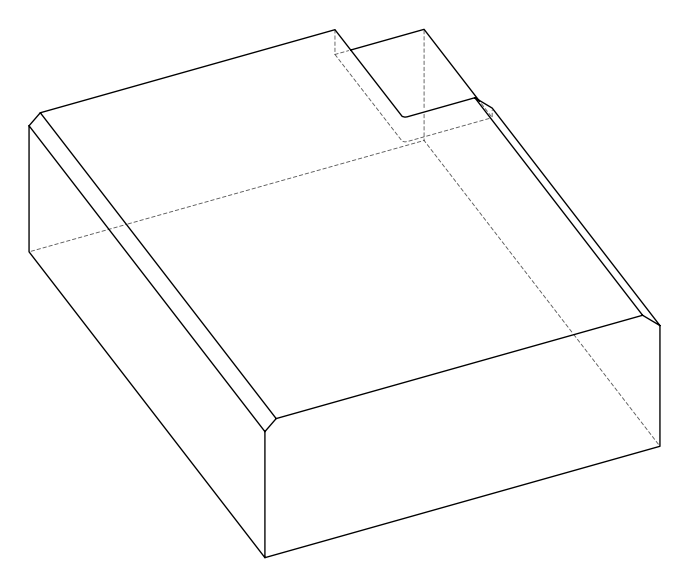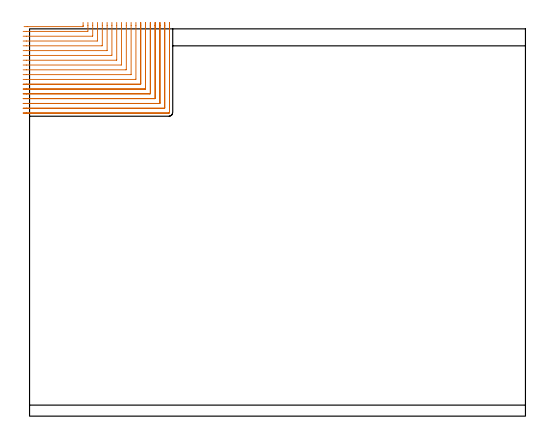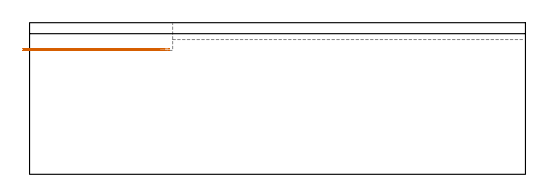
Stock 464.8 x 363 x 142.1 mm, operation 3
(PLAN: 3 operations, 1 tool changes, 136.9 min)
(1 AREA_MILL | FG_CHAMFER_SURFACE | UGT0205_001 | 15.1 min | 24648 mm3)
(2 AREA_MILL_1 | FG_CHAMFER_SURFACE_1 | UGT0205_001 | 16.15 min | 42719 mm3)
(3 MILL_CORNER_NOTCH_RECTANGULAR | CORNER_NOTCH_RECTANGULAR | NXT0201_008 | Follow Part, ap 1.5, ae 75% | 105.64 min | 283651 mm3)
(TOOL UGT0205_001 | Chamfer Mill 20 x 3 x 45 deg. | D20 FL50 Z2)
(TOOL NXT0201_008 | ENDMILL 6mm [2P460-0600-NA 1630] | D6 FL26 Z6)
(OP 3 MILL_CORNER_NOTCH_RECTANGULAR, part 2 of 2)
G0 Z152.1
X-6. Y311.1
Z117.639
G1 X-3.
X103.904 F500.
G3 X104.2 Y311.396 R0.3
G1 Y366.
Y369. F250.
G0 Z152.1
X-6. Y306.6
Z117.639
G1 X-3.
X108.403 F500.
G3 X108.7 Y306.897 R0.3
G1 Y366.
Y369. F250.
G0 Z152.1
X-6. Y302.1
Z117.639
G1 X-3.
X112.903 F500.
G3 X113.2 Y302.397 R0.3
G1 Y366.
Y369. F250.
G0 Z152.1
X-6. Y297.6
Z117.639
G1 X-3.
X117.403 F500.
G3 X117.7 Y297.897 R0.3
G1 Y366.
Y369. F250.
G0 Z152.1
X-6. Y293.1
Z117.639
G1 X-3.
X121.903 F500.
G3 X122.2 Y293.397 R0.3
G1 Y366.
Y369. F250.
G0 Z152.1
X-6. Y288.6
Z117.639
G1 X-3.
X126.403 F500.
G3 X126.7 Y288.897 R0.3
G1 Y366.
Y369. F250.
G0 Z152.1
X-6. Y284.1
Z117.639
G1 X-3.
X130.6 F500.
G3 X131.2 Y284.7 R0.6
G1 Y366.
Y369. F250.
G0 Z152.1
X-5.142 Y365.1
Z116.2
G1 X-2.142
X49.906 F500.
G3 X50.2 Y365.394 R0.3
G1 Y366.
Y369. F250.
G0 Z152.1
X-6. Y360.6
Z116.2
G1 X-3.
X54.406 F500.
G3 X54.7 Y360.894 R0.3
G1 Y366.
Y369. F250.
G0 Z152.1
X-6. Y356.1
Z116.2
G1 X-3.
X58.905 F500.
G3 X59.2 Y356.395 R0.3
G1 Y366.
Y369. F250.
G0 Z152.1
X-6. Y351.6
Z116.2
G1 X-3.
X63.405 F500.
G3 X63.7 Y351.895 R0.3
G1 Y366.
Y369. F250.
G0 Z152.1
X-6. Y347.1
Z116.2
G1 X-3.
X67.905 F500.
G3 X68.2 Y347.395 R0.3
G1 Y366.
Y369. F250.
G0 Z152.1
X-6. Y342.6
Z116.2
G1 X-3.
X72.405 F500.
G3 X72.7 Y342.895 R0.3
G1 Y366.
Y369. F250.
G0 Z152.1
X-6. Y338.1
Z116.2
G1 X-3.
X76.905 F500.
G3 X77.2 Y338.395 R0.3
G1 Y366.
Y369. F250.
G0 Z152.1
X-6. Y333.6
Z116.2
G1 X-3.
X81.404 F500.
G3 X81.7 Y333.896 R0.3
G1 Y366.
Y369. F250.
G0 Z152.1
X-6. Y329.1
Z116.2
G1 X-3.
X85.904 F500.
G3 X86.2 Y329.396 R0.3
G1 Y366.
Y369. F250.
G0 Z152.1
X-6. Y324.6
Z116.2
G1 X-3.
X90.404 F500.
G3 X90.7 Y324.896 R0.3
G1 Y366.
Y369. F250.
G0 Z152.1
X-6. Y320.1
Z116.2
G1 X-3.
X94.904 F500.
G3 X95.2 Y320.396 R0.3
G1 Y366.
Y369. F250.
G0 Z152.1
X-6. Y315.6
Z116.2
G1 X-3.
X99.404 F500.
G3 X99.7 Y315.896 R0.3
G1 Y366.
Y369. F250.
G0 Z152.1
X-6. Y311.1
Z116.2
G1 X-3.
X103.904 F500.
G3 X104.2 Y311.396 R0.3
G1 Y366.
Y369. F250.
G0 Z152.1
X-6. Y306.6
Z116.2
G1 X-3.
X108.403 F500.
G3 X108.7 Y306.897 R0.3
G1 Y366.
Y369. F250.
G0 Z152.1
X-6. Y302.1
Z116.2
G1 X-3.
X112.903 F500.
G3 X113.2 Y302.397 R0.3
G1 Y366.
Y369. F250.
G0 Z152.1
X-6. Y297.6
Z116.2
G1 X-3.
X117.403 F500.
G3 X117.7 Y297.897 R0.3
G1 Y366.
Y369. F250.
G0 Z152.1
X-6. Y293.1
Z116.2
G1 X-3.
X121.903 F500.
G3 X122.2 Y293.397 R0.3
G1 Y366.
Y369. F250.
G0 Z152.1
X-6. Y288.6
Z116.2
G1 X-3.
X126.403 F500.
G3 X126.7 Y288.897 R0.3
G1 Y366.
Y369. F250.
G0 Z152.1
X-6. Y284.1
Z116.2
G1 X-3.
X130.6 F500.
G3 X131.2 Y284.7 R0.6
G1 Y366.
Y369. F250.
G0 Z152.1
M5
M2
